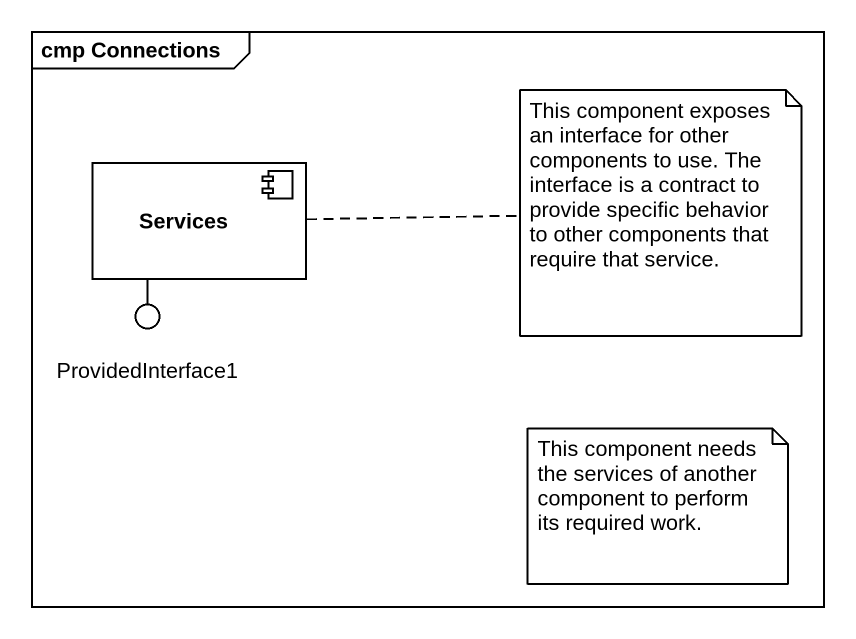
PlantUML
@startuml
mainframe cmp Connections
component Services
() ProvidedInterface1
Services -- ProvidedInterface1
note right of Services : This component exposes an interface for other components to use. The interface is a contract to provide specific behavior to other components that require that service.
note as N2
  This component needs the services of another component to perform its required work.
end note
@enduml
